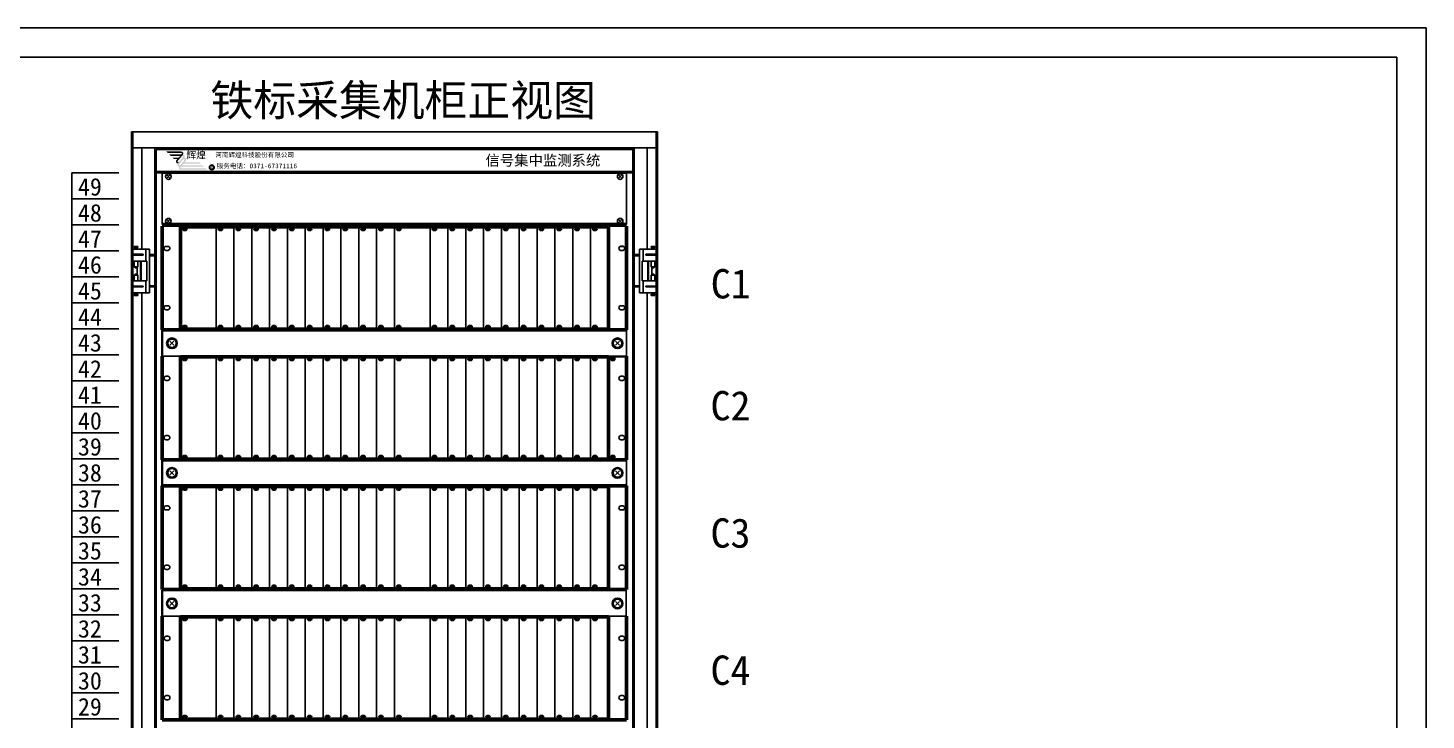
# Model space of a CAD drawing. Extents: x -75138 to 15640, y -12340 to 70479.
# Drawn here: x 4848 to 7240, y -1643 to -460 of the extents above; entities that cross this region are included whole.
import ezdxf
from ezdxf.enums import TextEntityAlignment as Align

# ---------------------------------------------------------------- set-up
doc = ezdxf.new("R2010")
doc.units = 0
doc.linetypes.add('CENTER', pattern=[2, 1.25, -0.25, 0.25, -0.25])
doc.layers.get('0').update_dxf_attribs({"linetype": 'CONTINUOUS'})
doc.layers.get('Defpoints').update_dxf_attribs({"linetype": 'CONTINUOUS'})
for name, color, linetype, lineweight in [('6文字层', 3, 'CONTINUOUS', 35), ('中心线', 1, 'CENTER', 18), ('轮廓', 7, 'CONTINUOUS', 50)]:
    doc.layers.add(name, color=color, linetype=linetype, lineweight=lineweight)
doc.layers.add('参考线层', color=4, linetype='CONTINUOUS', plot=False)
for name, color, linetype in [('图框_外框线', 7, 'CONTINUOUS'), ('尺寸线', 3, 'CONTINUOUS'), ('轮廓线', 7, 'CONTINUOUS')]:
    doc.layers.add(name, color=color, linetype=linetype)
doc.styles.add('Ht', font='SIMHEI.TTF')
doc.styles.get("Standard").update_dxf_attribs({"font": 'SIMFANG.TTF'})
doc.styles.add('仿宋3.5', font='SIMFANG.TTF', dxfattribs={"width": 0.7, "height": 3.5})
doc.styles.add('宋体', font='SimSun.ttf')
doc.styles.add('黑', font='SIMHEI.TTF')
doc.styles.add('黑体', font='SIMHEI.TTF')

# ---------------------------------------------------------------- blocks, each defined once
blk = doc.blocks.new('机架')
at = {"color": 7, "linetype": 'Continuous', "ltscale": 25.4}
for p, q in [((10682.3, 8398.9), (10682.3, 8396.2)), ((10688.5, 8396.2), (10682.3, 8396.2)), ((10688.5, 8396.2), (10688.5, 8398.9))]:
    blk.add_line(p, q, dxfattribs=at)
blk.add_line((11559.5, 7575.7), (11559.5, 8400.7))
at = {"layer": '尺寸线'}
blk.add_line((10720.1, 6428), (10720.1, 6428), dxfattribs=at)
at = {"layer": '轮廓线'}
for p, q in [((10677.6, 8676.2), (10677.6, 6326.2)), ((10677.6, 8676.2), (11577.6, 8676.2)), ((10680.1, 6385.6), (10680.1, 8676.2)), ((11575, 6385.6), (11575, 8676.2)), ((11577.6, 8676.2), (11577.6, 6326.2)), ((10680.1, 8648.7), (11577.6, 8648.7)), ((10695.6, 8475.7), (10695.6, 8648.7)), ((10717.6, 6385.6), (10717.6, 8648.7)), ((10720, 8646.2), (11535.1, 8646.2)), ((10720.1, 6388.1), (10720.1, 8646.2)), ((11535.1, 6385.6), (11535.1, 8648.7)), ((11537.5, 6385.6), (11537.5, 8648.7)), ((11559.5, 8475.7), (11559.5, 8648.7)), ((10680.1, 8475.7), (10685.4, 8475.7)), ((10680.1, 8475.7), (10680.1, 8455.2)), ((10681.4, 8465.4), (10681.4, 8466.8)), ((10685.4, 8466.8), (10681.4, 8466.8)), ((10688.5, 8480.2), (10682.3, 8480.2)), ((10682.3, 8480.2), (10682.3, 8478.4)), ((10688.5, 8478.4), (10682.3, 8478.4)), ((10682.3, 8476.2), (10688.5, 8476.2)), ((10682.3, 8476.2), (10682.3, 8475.7)), ((10683.5, 8478.4), (10683.5, 8476.2)), ((10702, 8475.7), (10685.4, 8475.7)), ((10697.7, 8466.8), (10685.4, 8466.8)), ((10687.4, 8478.4), (10687.4, 8476.2)), ((10687.4, 8476.2), (10687.4, 8478.4)), ((10688.5, 8478.4), (10688.5, 8480.2)), ((10688.5, 8475.7), (10688.5, 8476.2)), ((10697.7, 8465.4), (10697.7, 8466.8)), ((10708.4, 8475.7), (10702, 8475.7)), ((10702, 8475.7), (10702, 8455.2)), ((10708.4, 8475.7), (10708.4, 8466.3)), ((10708.4, 8466.3), (10708.4, 8464.5)), ((10717.6, 8466.3), (10708.4, 8466.3)), ((11537.5, 8466.3), (11546.7, 8466.3)), ((11546.7, 8475.7), (11546.7, 8466.3)), ((11546.7, 8475.7), (11553.1, 8475.7)), ((11546.7, 8466.3), (11546.7, 8464.5)), ((11553.1, 8475.7), (11553.1, 8455.2)), ((11553.1, 8475.7), (11569.7, 8475.7)), ((11557.4, 8466.8), (11569.7, 8466.8)), ((11557.4, 8465.4), (11557.4, 8466.8)), ((11566.6, 8478.4), (11566.6, 8480.2)), ((11566.6, 8480.2), (11572.8, 8480.2)), ((11566.6, 8478.4), (11572.8, 8478.4)), ((11566.6, 8475.7), (11566.6, 8476.2)), ((11572.8, 8476.2), (11566.6, 8476.2)), ((11567.7, 8476.2), (11567.7, 8478.4)), ((11567.7, 8478.4), (11567.7, 8476.2)), ((11575, 8475.7), (11569.7, 8475.7)), ((11569.7, 8466.8), (11573.7, 8466.8)), ((11571.6, 8478.4), (11571.6, 8476.2)), ((11572.8, 8480.2), (11572.8, 8478.4)), ((11572.8, 8476.2), (11572.8, 8475.7)), ((11573.7, 8465.4), (11573.7, 8466.8)), ((11575, 8475.7), (11575, 8455.2)), ((10680.1, 8455.2), (10685.4, 8455.2)), ((10681.4, 8465.4), (10685.4, 8465.4)), ((10682.3, 8455.2), (10682.3, 8445.3)), ((10688.5, 8445.3), (10682.3, 8445.3)), ((10682.3, 8445.3), (10684.1, 8443.6)), ((10684.1, 8443.6), (10686.8, 8443.6)), ((10685.4, 8465.4), (10697.7, 8465.4)), ((10702, 8455.2), (10685.4, 8455.2)), ((10686.8, 8443.6), (10688.5, 8445.3)), ((10687.4, 8444.2), (10687.4, 8432.2)), ((10688.5, 8445.3), (10688.5, 8455.2)), ((10693.2, 8421.2), (10693.2, 8455.2)), ((10694.1, 8443.6), (10694.1, 8455.2)), ((10694.1, 8443.6), (10694.3, 8443.6)), ((10694.3, 8432.8), (10694.3, 8443.6)), ((10704, 8455.2), (10702, 8455.2)), ((10704, 8455.2), (10704, 8421.2)), ((10708.4, 8464.5), (10708.4, 8412.8)), ((10717.6, 8464.5), (10708.4, 8464.5)), ((11537.5, 8464.5), (11546.7, 8464.5)), ((11546.7, 8464.5), (11546.7, 8412.8)), ((11551.1, 8455.2), (11551.1, 8421.2)), ((11551.1, 8455.2), (11553.1, 8455.2)), ((11553.1, 8455.2), (11569.7, 8455.2)), ((11569.7, 8465.4), (11557.4, 8465.4)), ((11561, 8443.6), (11560.8, 8443.6)), ((11560.8, 8432.8), (11560.8, 8443.6)), ((11561, 8443.6), (11561, 8455.2)), ((11561.9, 8421.2), (11561.9, 8455.2)), ((11566.6, 8445.3), (11566.6, 8455.2)), ((11568.4, 8443.6), (11566.6, 8445.3)), ((11566.6, 8445.3), (11572.8, 8445.3)), ((11567.7, 8444.2), (11567.7, 8432.2)), ((11571, 8443.6), (11568.4, 8443.6)), ((11573.7, 8465.4), (11569.7, 8465.4)), ((11575, 8455.2), (11569.7, 8455.2)), ((11572.8, 8445.3), (11571, 8443.6)), ((11572.8, 8455.2), (11572.8, 8445.3)), ((10685.4, 8421.2), (10680.1, 8421.2)), ((10680.1, 8421.2), (10680.1, 8400.7)), ((10684.1, 8432.8), (10682.3, 8431.1)), ((10682.3, 8431.1), (10688.5, 8431.1)), ((10682.3, 8431.1), (10682.3, 8421.2)), ((10686.8, 8432.8), (10684.1, 8432.8)), ((10685.4, 8421.2), (10702, 8421.2)), ((10688.5, 8431.1), (10686.8, 8432.8)), ((10688.5, 8421.2), (10688.5, 8431.1)), ((10694.1, 8421.2), (10694.1, 8432.8)), ((10694.3, 8432.8), (10694.1, 8432.8)), ((10702, 8421.2), (10702, 8400.7)), ((10702, 8421.2), (10704, 8421.2)), ((11553.1, 8421.2), (11551.1, 8421.2)), ((11569.7, 8421.2), (11553.1, 8421.2)), ((11553.1, 8421.2), (11553.1, 8400.7)), ((11560.8, 8432.8), (11561, 8432.8)), ((11561, 8421.2), (11561, 8432.8)), ((11566.6, 8431.1), (11568.4, 8432.8)), ((11566.6, 8421.2), (11566.6, 8431.1)), ((11572.8, 8431.1), (11566.6, 8431.1)), ((11568.4, 8432.8), (11571, 8432.8)), ((11569.7, 8421.2), (11575, 8421.2)), ((11571, 8432.8), (11572.8, 8431.1)), ((11572.8, 8431.1), (11572.8, 8421.2)), ((11575, 8421.2), (11575, 8400.7)), ((10680.1, 8400.7), (10685.4, 8400.7)), ((10681.4, 8411), (10681.4, 8412.3)), ((10685.4, 8412.3), (10681.4, 8412.3)), ((10681.4, 8411), (10685.4, 8411)), ((10682.3, 8398.9), (10688.5, 8398.9)), ((10683.5, 8400.7), (10683.5, 8398.9)), ((10697.7, 8412.3), (10685.4, 8412.3)), ((10685.4, 8411), (10697.7, 8411)), ((10702, 8400.7), (10685.4, 8400.7)), ((10687.4, 8400.7), (10687.4, 8398.9)), ((10687.4, 8398.9), (10687.4, 8400.7)), ((10697.7, 8411), (10697.7, 8412.3)), ((10708.4, 8400.7), (10702, 8400.7)), ((10708.4, 8412.8), (10708.4, 8411)), ((10717.6, 8412.8), (10708.4, 8412.8)), ((10708.4, 8411), (10708.4, 8400.7)), ((10717.6, 8411), (10708.4, 8411)), ((11537.5, 8412.8), (11546.7, 8412.8)), ((11537.5, 8411), (11546.7, 8411)), ((11546.7, 8412.8), (11546.7, 8411)), ((11546.7, 8411), (11546.7, 8400.7)), ((11546.7, 8400.7), (11553.1, 8400.7)), ((11553.1, 8400.7), (11569.7, 8400.7)), ((11557.4, 8412.3), (11569.7, 8412.3)), ((11557.4, 8411), (11557.4, 8412.3)), ((11569.7, 8411), (11557.4, 8411)), ((11566.6, 8396.2), (11566.6, 8398.9)), ((11572.8, 8398.9), (11566.6, 8398.9)), ((11566.6, 8396.2), (11572.8, 8396.2)), ((11567.7, 8398.9), (11567.7, 8400.7)), ((11567.7, 8400.7), (11567.7, 8398.9)), ((11569.7, 8412.3), (11573.7, 8412.3)), ((11573.7, 8411), (11569.7, 8411)), ((11575, 8400.7), (11569.7, 8400.7)), ((11571.6, 8400.7), (11571.6, 8398.9)), ((11572.8, 8398.9), (11572.8, 8396.2)), ((11573.7, 8411), (11573.7, 8412.3)), ((10680.1, 7575.7), (10680.1, 7555.1)), ((10680.1, 7575.7), (10685.4, 7575.7)), ((10685.4, 7566.7), (10681.4, 7566.7)), ((10681.4, 7565.4), (10681.4, 7566.7)), ((10681.4, 7565.4), (10685.4, 7565.4)), ((10682.3, 7580.1), (10682.3, 7578.3)), ((10688.5, 7580.1), (10682.3, 7580.1)), ((10688.5, 7578.3), (10682.3, 7578.3)), ((10682.3, 7576.1), (10682.3, 7575.7)), ((10682.3, 7576.1), (10688.5, 7576.1)), ((10683.5, 7578.3), (10683.5, 7576.1)), ((10702, 7575.7), (10685.4, 7575.7)), ((10697.7, 7566.7), (10685.4, 7566.7)), ((10685.4, 7565.4), (10697.7, 7565.4)), ((10687.4, 7576.1), (10687.4, 7578.3)), ((10687.4, 7578.3), (10687.4, 7576.1)), ((10688.5, 7578.3), (10688.5, 7580.1)), ((10688.5, 7575.7), (10688.5, 7576.1)), ((10697.7, 7565.4), (10697.7, 7566.7)), ((10702, 7575.7), (10702, 7555.1)), ((10708.4, 7575.7), (10702, 7575.7)), ((10708.4, 7575.7), (10708.4, 7566.3)), ((10717.6, 7566.3), (10708.4, 7566.3)), ((10708.4, 7566.3), (10708.4, 7564.5)), ((10717.6, 7564.5), (10708.4, 7564.5)), ((10708.4, 7564.5), (10708.4, 7512.7)), ((11537.5, 7566.3), (11546.7, 7566.3)), ((11537.5, 7564.5), (11546.7, 7564.5)), ((11546.7, 7575.7), (11553.1, 7575.7)), ((11546.7, 7575.7), (11546.7, 7566.3)), ((11546.7, 7566.3), (11546.7, 7564.5)), ((11546.7, 7564.5), (11546.7, 7512.8)), ((11553.1, 7575.7), (11569.7, 7575.7)), ((11553.1, 7575.7), (11553.1, 7555.2)), ((11557.4, 7565.4), (11557.4, 7566.8)), ((11557.4, 7566.8), (11569.7, 7566.8)), ((11569.7, 7565.4), (11557.4, 7565.4)), ((11566.6, 7580.2), (11572.8, 7580.2)), ((11566.6, 7578.4), (11566.6, 7580.2)), ((11566.6, 7578.4), (11572.8, 7578.4)), ((11572.8, 7576.2), (11566.6, 7576.2)), ((11566.6, 7575.7), (11566.6, 7576.2)), ((11567.7, 7578.4), (11567.7, 7576.2)), ((11567.7, 7576.2), (11567.7, 7578.4)), ((11575, 7575.7), (11569.7, 7575.7)), ((11569.7, 7566.8), (11573.7, 7566.8)), ((11573.7, 7565.4), (11569.7, 7565.4)), ((11571.6, 7578.4), (11571.6, 7576.2)), ((11572.8, 7580.2), (11572.8, 7578.4)), ((11572.8, 7576.2), (11572.8, 7575.7)), ((11573.7, 7565.4), (11573.7, 7566.8)), ((11575, 7575.7), (11575, 7555.2)), ((10680.1, 7555.1), (10685.4, 7555.1)), ((10682.3, 7555.1), (10682.3, 7545.3)), ((10682.3, 7545.3), (10684.1, 7543.5)), ((10688.5, 7545.3), (10682.3, 7545.3)), ((10684.1, 7543.5), (10686.8, 7543.5)), ((10702, 7555.1), (10685.4, 7555.1)), ((10686.8, 7543.5), (10688.5, 7545.3)), ((10687.4, 7544.2), (10687.4, 7532.1)), ((10688.5, 7545.3), (10688.5, 7555.1)), ((10693.2, 7521.2), (10693.2, 7555.1)), ((10694.1, 7543.5), (10694.1, 7555.1)), ((10694.1, 7543.5), (10694.3, 7543.5)), ((10694.3, 7532.8), (10694.3, 7543.5)), ((10704, 7555.1), (10702, 7555.1)), ((10704, 7555.1), (10704, 7521.2)), ((11551.1, 7555.2), (11553.1, 7555.2)), ((11551.1, 7555.2), (11551.1, 7521.2)), ((11553.1, 7555.2), (11569.7, 7555.2)), ((11560.8, 7532.8), (11560.8, 7543.6)), ((11561, 7543.6), (11560.8, 7543.6)), ((11561, 7543.6), (11561, 7555.2)), ((11561.9, 7521.2), (11561.9, 7555.2)), ((11566.6, 7545.3), (11566.6, 7555.2)), ((11566.6, 7545.3), (11572.8, 7545.3)), ((11568.4, 7543.6), (11566.6, 7545.3)), ((11567.7, 7544.2), (11567.7, 7532.2)), ((11571, 7543.6), (11568.4, 7543.6)), ((11575, 7555.2), (11569.7, 7555.2)), ((11572.8, 7545.3), (11571, 7543.6)), ((11572.8, 7555.2), (11572.8, 7545.3)), ((10680.1, 7521.2), (10680.1, 7500.7)), ((10685.4, 7521.2), (10680.1, 7521.2)), ((10685.4, 7512.3), (10681.4, 7512.3)), ((10681.4, 7510.9), (10681.4, 7512.3)), ((10681.4, 7510.9), (10685.4, 7510.9)), ((10684.1, 7532.8), (10682.3, 7531)), ((10682.3, 7531), (10682.3, 7521.2)), ((10682.3, 7531), (10688.5, 7531)), ((10686.8, 7532.8), (10684.1, 7532.8)), ((10685.4, 7521.2), (10702, 7521.2)), ((10697.7, 7512.3), (10685.4, 7512.3)), ((10685.4, 7510.9), (10697.7, 7510.9)), ((10688.5, 7531), (10686.8, 7532.8)), ((10688.5, 7521.2), (10688.5, 7531)), ((10694.3, 7532.8), (10694.1, 7532.8)), ((10694.1, 7521.2), (10694.1, 7532.8)), ((10697.7, 7510.9), (10697.7, 7512.3)), ((10702, 7521.2), (10704, 7521.2)), ((10702, 7521.2), (10702, 7500.7)), ((10717.6, 7512.7), (10708.4, 7512.7)), ((10708.4, 7512.7), (10708.4, 7510.9)), ((10717.6, 7510.9), (10708.4, 7510.9)), ((10708.4, 7510.9), (10708.4, 7500.7)), ((11537.5, 7512.8), (11546.7, 7512.8)), ((11537.5, 7511), (11546.7, 7511)), ((11546.7, 7512.8), (11546.7, 7511)), ((11546.7, 7511), (11546.7, 7500.7)), ((11553.1, 7521.2), (11551.1, 7521.2)), ((11553.1, 7521.2), (11553.1, 7500.7)), ((11569.7, 7521.2), (11553.1, 7521.2)), ((11557.4, 7511), (11557.4, 7512.3)), ((11557.4, 7512.3), (11569.7, 7512.3)), ((11569.7, 7511), (11557.4, 7511)), ((11560.8, 7532.8), (11561, 7532.8)), ((11561, 7521.2), (11561, 7532.8)), ((11566.6, 7531.1), (11568.4, 7532.8)), ((11572.8, 7531.1), (11566.6, 7531.1)), ((11566.6, 7521.2), (11566.6, 7531.1)), ((11568.4, 7532.8), (11571, 7532.8)), ((11569.7, 7521.2), (11575, 7521.2)), ((11569.7, 7512.3), (11573.7, 7512.3)), ((11573.7, 7511), (11569.7, 7511)), ((11571, 7532.8), (11572.8, 7531.1)), ((11572.8, 7531.1), (11572.8, 7521.2)), ((11573.7, 7511), (11573.7, 7512.3)), ((11575, 7521.2), (11575, 7500.7)), ((10680.1, 7500.7), (10685.4, 7500.7)), ((10682.3, 7498.9), (10682.3, 7496.2)), ((10682.3, 7498.9), (10688.5, 7498.9)), ((10688.5, 7496.2), (10682.3, 7496.2)), ((10683.5, 7500.7), (10683.5, 7498.9)), ((10702, 7500.7), (10685.4, 7500.7)), ((10687.4, 7498.9), (10687.4, 7500.7)), ((10687.4, 7500.7), (10687.4, 7498.9)), ((10688.5, 7496.2), (10688.5, 7498.9)), ((10708.4, 7500.7), (10702, 7500.7)), ((11546.7, 7500.7), (11553.1, 7500.7)), ((11553.1, 7500.7), (11569.7, 7500.7)), ((11559.5, 6750.7), (11559.5, 7500.7)), ((11572.8, 7498.9), (11566.6, 7498.9)), ((11566.6, 7496.2), (11566.6, 7498.9)), ((11566.6, 7496.2), (11572.8, 7496.2)), ((11567.7, 7500.7), (11567.7, 7498.9)), ((11567.7, 7498.9), (11567.7, 7500.7)), ((11575, 7500.7), (11569.7, 7500.7)), ((11571.6, 7500.7), (11571.6, 7498.9)), ((11572.8, 7498.9), (11572.8, 7496.2)), ((10680.1, 6750.7), (10685.4, 6750.7)), ((10680.1, 6750.7), (10680.1, 6730.2)), ((10688.5, 6755.2), (10682.3, 6755.2)), ((10682.3, 6755.2), (10682.3, 6753.4)), ((10688.5, 6753.4), (10682.3, 6753.4)), ((10682.3, 6751.2), (10688.5, 6751.2)), ((10682.3, 6751.2), (10682.3, 6750.7)), ((10683.5, 6753.4), (10683.5, 6751.2)), ((10702, 6750.7), (10685.4, 6750.7)), ((10687.4, 6753.4), (10687.4, 6751.2)), ((10687.4, 6751.2), (10687.4, 6753.4)), ((10688.5, 6753.4), (10688.5, 6755.2)), ((10688.5, 6750.7), (10688.5, 6751.2)), ((10708.4, 6750.7), (10702, 6750.7)), ((10702, 6750.7), (10702, 6730.2)), ((10708.4, 6750.7), (10708.4, 6741.3)), ((11546.7, 6750.7), (11546.7, 6741.3)), ((11546.7, 6750.7), (11553.1, 6750.7)), ((11553.1, 6750.7), (11553.1, 6730.2)), ((11553.1, 6750.7), (11569.7, 6750.7)), ((11566.6, 6753.4), (11566.6, 6755.2)), ((11566.6, 6755.2), (11572.8, 6755.2)), ((11566.6, 6753.4), (11572.8, 6753.4)), ((11566.6, 6750.7), (11566.6, 6751.2)), ((11572.8, 6751.2), (11566.6, 6751.2)), ((11567.7, 6751.2), (11567.7, 6753.4)), ((11567.7, 6753.4), (11567.7, 6751.2)), ((11575, 6750.7), (11569.7, 6750.7)), ((11571.6, 6753.4), (11571.6, 6751.2)), ((11572.8, 6755.2), (11572.8, 6753.4)), ((11572.8, 6751.2), (11572.8, 6750.7)), ((11575, 6750.7), (11575, 6730.2)), ((10680.1, 6730.2), (10685.4, 6730.2)), ((10681.4, 6740.4), (10681.4, 6741.8)), ((10685.4, 6741.8), (10681.4, 6741.8)), ((10681.4, 6740.4), (10685.4, 6740.4)), ((10682.3, 6730.2), (10682.3, 6720.3)), ((10688.5, 6720.3), (10682.3, 6720.3)), ((10682.3, 6720.3), (10684.1, 6718.6)), ((10697.7, 6741.8), (10685.4, 6741.8)), ((10685.4, 6740.4), (10697.7, 6740.4)), ((10702, 6730.2), (10685.4, 6730.2)), ((10686.8, 6718.6), (10688.5, 6720.3)), ((10688.5, 6720.3), (10688.5, 6730.2)), ((10693.2, 6696.2), (10693.2, 6730.2)), ((10694.1, 6718.6), (10694.1, 6730.2)), ((10697.7, 6740.4), (10697.7, 6741.8)), ((10704, 6730.2), (10702, 6730.2)), ((10704, 6730.2), (10704, 6696.2)), ((10708.4, 6741.3), (10708.4, 6739.5)), ((10717.6, 6741.3), (10708.4, 6741.3)), ((10708.4, 6739.5), (10708.4, 6687.8)), ((10717.6, 6739.5), (10708.4, 6739.5)), ((11537.5, 6741.3), (11546.7, 6741.3)), ((11537.5, 6739.5), (11546.7, 6739.5)), ((11546.7, 6741.3), (11546.7, 6739.5)), ((11546.7, 6739.5), (11546.7, 6687.8)), ((11551.1, 6730.2), (11551.1, 6696.2)), ((11551.1, 6730.2), (11553.1, 6730.2)), ((11553.1, 6730.2), (11569.7, 6730.2)), ((11557.4, 6741.8), (11569.7, 6741.8)), ((11557.4, 6740.4), (11557.4, 6741.8)), ((11569.7, 6740.4), (11557.4, 6740.4)), ((11561, 6718.6), (11561, 6730.2)), ((11561.9, 6696.2), (11561.9, 6730.2)), ((11566.6, 6720.3), (11566.6, 6730.2)), ((11568.4, 6718.6), (11566.6, 6720.3)), ((11566.6, 6720.3), (11572.8, 6720.3)), ((11569.7, 6741.8), (11573.7, 6741.8)), ((11573.7, 6740.4), (11569.7, 6740.4)), ((11575, 6730.2), (11569.7, 6730.2)), ((11572.8, 6720.3), (11571, 6718.6)), ((11572.8, 6730.2), (11572.8, 6720.3)), ((11573.7, 6740.4), (11573.7, 6741.8)), ((10685.4, 6696.2), (10680.1, 6696.2)), ((10680.1, 6696.2), (10680.1, 6675.7)), ((10684.1, 6707.8), (10682.3, 6706.1)), ((10682.3, 6706.1), (10688.5, 6706.1)), ((10682.3, 6706.1), (10682.3, 6696.2)), ((10684.1, 6718.6), (10686.8, 6718.6)), ((10686.8, 6707.8), (10684.1, 6707.8)), ((10685.4, 6696.2), (10702, 6696.2)), ((10688.5, 6706.1), (10686.8, 6707.8)), ((10687.4, 6719.2), (10687.4, 6707.2)), ((10688.5, 6696.2), (10688.5, 6706.1)), ((10694.1, 6718.6), (10694.3, 6718.6)), ((10694.1, 6696.2), (10694.1, 6707.8)), ((10694.3, 6707.8), (10694.1, 6707.8)), ((10694.3, 6707.8), (10694.3, 6718.6)), ((10702, 6696.2), (10702, 6675.7)), ((10702, 6696.2), (10704, 6696.2)), ((11553.1, 6696.2), (11551.1, 6696.2)), ((11569.7, 6696.2), (11553.1, 6696.2)), ((11553.1, 6696.2), (11553.1, 6675.7)), ((11561, 6718.6), (11560.8, 6718.6)), ((11560.8, 6707.8), (11560.8, 6718.6)), ((11560.8, 6707.8), (11561, 6707.8)), ((11561, 6696.2), (11561, 6707.8)), ((11566.6, 6706.1), (11568.4, 6707.8)), ((11566.6, 6696.2), (11566.6, 6706.1)), ((11572.8, 6706.1), (11566.6, 6706.1)), ((11567.7, 6719.2), (11567.7, 6707.2)), ((11571, 6718.6), (11568.4, 6718.6)), ((11568.4, 6707.8), (11571, 6707.8)), ((11569.7, 6696.2), (11575, 6696.2)), ((11571, 6707.8), (11572.8, 6706.1)), ((11572.8, 6706.1), (11572.8, 6696.2)), ((11575, 6696.2), (11575, 6675.7)), ((10680.1, 6675.7), (10685.4, 6675.7)), ((10681.4, 6686), (10681.4, 6687.3)), ((10685.4, 6687.3), (10681.4, 6687.3)), ((10681.4, 6686), (10685.4, 6686)), ((10682.3, 6673.9), (10688.5, 6673.9)), ((10682.3, 6673.9), (10682.3, 6671.2)), ((10683.5, 6675.7), (10683.5, 6673.9)), ((10697.7, 6687.3), (10685.4, 6687.3)), ((10685.4, 6686), (10697.7, 6686)), ((10702, 6675.7), (10685.4, 6675.7)), ((10687.4, 6675.7), (10687.4, 6673.9)), ((10687.4, 6673.9), (10687.4, 6675.7)), ((10688.5, 6671.2), (10688.5, 6673.9)), ((10695.6, 6385.6), (10695.6, 6675.7)), ((10697.7, 6686), (10697.7, 6687.3)), ((10708.4, 6675.7), (10702, 6675.7)), ((10708.4, 6687.8), (10708.4, 6686)), ((10717.6, 6687.8), (10708.4, 6687.8)), ((10708.4, 6686), (10708.4, 6675.7)), ((10717.6, 6686), (10708.4, 6686)), ((11537.5, 6687.8), (11546.7, 6687.8)), ((11537.5, 6686), (11546.7, 6686)), ((11546.7, 6687.8), (11546.7, 6686)), ((11546.7, 6686), (11546.7, 6675.7)), ((11546.7, 6675.7), (11553.1, 6675.7)), ((11553.1, 6675.7), (11569.7, 6675.7)), ((11557.4, 6687.3), (11569.7, 6687.3)), ((11557.4, 6686), (11557.4, 6687.3)), ((11569.7, 6686), (11557.4, 6686)), ((11566.6, 6671.2), (11566.6, 6673.9)), ((11572.8, 6673.9), (11566.6, 6673.9)), ((11567.7, 6673.9), (11567.7, 6675.7)), ((11567.7, 6675.7), (11567.7, 6673.9)), ((11569.7, 6687.3), (11573.7, 6687.3)), ((11573.7, 6686), (11569.7, 6686)), ((11575, 6675.7), (11569.7, 6675.7)), ((11571.6, 6675.7), (11571.6, 6673.9)), ((11572.8, 6673.9), (11572.8, 6671.2)), ((11573.7, 6686), (11573.7, 6687.3)), ((10688.5, 6671.2), (10682.3, 6671.2)), ((11566.6, 6671.2), (11572.8, 6671.2)), ((11535.1, 6428.1), (10720.1, 6428.1)), ((10720.1, 6425.6), (11575, 6425.5)), ((10677.6, 6385.6), (11577.6, 6385.6)), ((10720.1, 6403.6), (11535.1, 6403.6)), ((10720.1, 6388.1), (11535.1, 6388.1)), ((10892.7, 6341.2), (10877.7, 6326.2)), ((10892.7, 6341.2), (11362.7, 6341.2)), ((11362.7, 6341.2), (11377.7, 6326.2)), ((10677.6, 6326.2), (10877.7, 6326.2)), ((11377.7, 6326.2), (11577.6, 6326.2))]:
    blk.add_line(p, q, dxfattribs=at)
blk = doc.blocks.new('铁标1U盲板')
at = {"layer": '6文字层', "color": 7}
blk.add_line((11498.1, 8710.8), (11498.1, 8755.2), dxfattribs=at)
at = {"layer": '尺寸线', "color": 0, "lineweight": 25}
blk.add_line((12292.1, 8755.2), (12292.1, 8710.8), dxfattribs=at)
at = {"layer": '轮廓线'}
for p, q in [((11498.1, 8755.2), (12292.1, 8755.2)), ((11498.1, 8755.2), (11498.1, 8710.8)), ((12292.1, 8755.2), (12292.1, 8710.8)), ((11518.3, 8729.3), (11511.4, 8736.2)), ((11511.4, 8729.3), (11518.3, 8736.2)), ((12280.5, 8729.3), (12273.6, 8736.2)), ((12273.6, 8729.3), (12280.5, 8736.2)), ((11498.1, 8710.8), (12292.1, 8710.8))]:
    blk.add_line(p, q, dxfattribs=at)
for centre, radius in [((11514.9, 8732.7), 9.14), ((11514.9, 8732.7), 7.31), ((12277, 8732.7), 9.14), ((12277, 8732.7), 7.31)]:
    blk.add_circle(centre, radius, dxfattribs=at)
blk = doc.blocks.new('06型铁标采集机箱')
for p, q in [((7.5, -34.25), (10.5, -34.25)), ((7.5, -41.25), (10.5, -41.25)), ((788.5, -34.25), (785.5, -34.25)), ((788.5, -41.25), (785.5, -41.25)), ((7.5, -135.75), (10.5, -135.75)), ((7.5, -142.75), (10.5, -142.75)), ((788.5, -135.75), (785.5, -135.75)), ((788.5, -142.75), (785.5, -142.75))]:
    blk.add_line(p, q)
for centre, start, end in [((7.5, -37.75), 90, 270), ((10.5, -37.75), 270, 90), ((785.5, -37.75), 90, 270), ((788.5, -37.75), 270, 90), ((7.5, -139.25), 90, 270), ((10.5, -139.25), 270, 90), ((785.5, -139.25), 90, 270), ((788.5, -139.25), 270, 90)]:
    blk.add_arc(centre, 3.5, start, end)
at = {"layer": 'Defpoints'}
blk.add_line((0.84, 0), (794.84, 0), dxfattribs=at)
at = {"layer": '参考线层'}
for p, q in [((93, -1.075), (93, -175.925)), ((123.5, -1.075), (123.5, -175.925)), ((154, -1.075), (154, -175.925)), ((184.5, -1.075), (184.5, -175.925)), ((215, -1.075), (215, -175.925)), ((245.5, -1.075), (245.5, -175.925)), ((276, -1.075), (276, -175.925)), ((306.5, -1.075), (306.5, -175.925)), ((337, -1.075), (337, -177)), ((367.5, -1.075), (367.5, -175.925)), ((398, -1.075), (398, -175.925)), ((459, -1.075), (459, -175.925)), ((489.5, -1.075), (489.5, -175.925)), ((520, -1.075), (520, -175.925)), ((550.5, -1.075), (550.5, -175.925)), ((581, -1.075), (581, -175.925)), ((611.5, -1.075), (611.5, -175.925)), ((642, -1.075), (642, -175.925)), ((672.5, -1.075), (672.5, -175.925)), ((703, -1.075), (703, -175.925)), ((733.5, -1.075), (733.5, -175.925))]:
    blk.add_line(p, q, dxfattribs=at)
at = {"layer": '轮廓'}
for p, q in [((0.84, 0), (0.84, -177)), ((32, 0), (32, -177)), ((764, -1.075), (32, -1.075)), ((764, 0), (764, -177)), ((794.84, 0), (794.84, -177)), ((0.84, -177), (794.84, -177)), ((764, -175.925), (32, -175.925))]:
    blk.add_line(p, q, dxfattribs=at)
blk = doc.blocks.new('补空板')
at = {"linetype": 'ByBlock'}
for p, q in [((30.5, 0), (0, 0)), ((0, 0), (0, -174.8)), ((5.4, 0), (9.6, 0)), ((30.5, -174.8), (30.5, 0)), ((9.6, -6.2), (5.4, -6.2)), ((30.5, -174.8), (0, -174.8)), ((9.6, -168.6), (5.4, -168.6)), ((5.4, -174.8), (9.6, -174.8))]:
    blk.add_line(p, q, dxfattribs=at)
for p, q in [((8.6, -5.2), (5.7, -1.5)), ((9.3, -4.7), (6.4, -1)), ((8.6, -169.7), (5.7, -173.3)), ((9.3, -170.2), (6.4, -173.8))]:
    blk.add_line(p, q)
for centre, radius in [((7.5, -3.1), 2.5), ((7.5, -3.1), 2.35), ((7.5, -171.7), 2.5), ((7.5, -171.7), 2.35)]:
    blk.add_circle(centre, radius)
for centre, start, end in [((7.5, -3.1), 124.2422, 235.7578), ((7.5, -3.1), 304.2422, 55.7578), ((7.5, -171.7), 124.2422, 235.7578), ((7.5, -171.7), 304.2422, 55.7578)]:
    blk.add_arc(centre, 3.75, start, end, dxfattribs=at)
blk = doc.blocks.new('图框')
for p, q in [((3441.05, 1456.74), (3861.05, 1456.74)), ((3861.05, 1456.74), (3861.05, 1159.74))]:
    blk.add_line(p, q)
at = {"color": 1, "lineweight": -3}
for p, q in [((3466.05, 1451.74), (3856.05, 1451.74)), ((3856.05, 1451.74), (3856.05, 1164.74))]:
    blk.add_line(p, q, dxfattribs=at)
at = {"style": '仿宋3.5', "width": 0.8}
for tag, p in [('车站站名', (3771.33, 1184.32)), ('图纸名称', (3771.41, 1173.86))]:
    blk.add_attdef(tag, text='', height=4, dxfattribs=at).set_placement(p, align=Align.MIDDLE)

msp = doc.modelspace()

# ---------------------------------------------------------------- hatches: boundary and pattern name
h = msp.add_hatch(color=1)
h.paths.add_polyline_path([(5158.7, -698.2, 1), (5167, -698.2, 1)])
h.paths.add_polyline_path([(5166.4, -698.2, -1), (5159.3, -698.2, -1)], flags=16)
at = {"layer": '中心线'}
msp.add_hatch(color=1, dxfattribs=at).paths.add_polyline_path([(5110.7, -673.4, -0.63707), (5111.5, -675.1), (5102.4, -685.9, 0.572844), (5104.5, -691.6, -0.047054), (5104.9, -691.1), (5106.5, -689.2), (5105.2, -689.2, -0.63707), (5104.4, -687.5), (5113.4, -676.7, 0.63707), (5110.7, -670.9), (5085, -670.9), (5087.5, -673.4)])
h = msp.add_hatch(color=1, dxfattribs=at)
h.paths.add_polyline_path([(5108.6, -678.6), (5110.7, -676.1), (5090.2, -676.1), (5092.7, -678.6)])
h.paths.add_polyline_path([(5095.4, -681.3), (5097.9, -683.8), (5104.2, -683.8), (5106.3, -681.3)])
h = msp.add_hatch(color=1, dxfattribs=at)
h.paths.add_polyline_path([(5104.9, -691.2, 0.572844), (5106.9, -697, -0.047054), (5107.3, -696.4), (5108.9, -694.5), (5107.6, -694.5, -0.63707), (5106.8, -692.8), (5115.8, -682, 0.572844), (5113.8, -676.3, -0.047054), (5113.4, -676.8), (5111.8, -678.7), (5113.1, -678.7, -0.63707), (5113.9, -680.4)])
h.paths.add_polyline_path([(5107.3, -696.4, 0.63707), (5110, -702.2), (5154.4, -702.2), (5151.9, -699.7), (5110, -699.7, -0.63707), (5109.2, -698), (5118.3, -687.2, 0.572844), (5116.2, -681.5, -0.047054), (5115.8, -682), (5114.2, -683.9), (5115.5, -683.9, -0.63707), (5116.3, -685.6)])
h.paths.add_polyline_path([(5114.4, -691.8), (5144, -691.8), (5141.5, -689.3), (5116.5, -689.3)], flags=16)
h.paths.add_polyline_path([(5112.1, -694.5), (5110, -697), (5149.2, -697), (5146.7, -694.5)], flags=16)
h = msp.add_hatch(color=1, dxfattribs=at)
h.paths.add_polyline_path([(5104.9, -691.2, 0.572844), (5106.9, -697, -0.047054), (5107.3, -696.4), (5108.9, -694.5), (5107.6, -694.5, -0.63707), (5106.8, -692.8), (5115.8, -682, 0.572844), (5113.8, -676.3, -0.047054), (5113.4, -676.8), (5111.8, -678.7), (5113.1, -678.7, -0.63707), (5113.9, -680.4)])
h.paths.add_polyline_path([(5107.3, -696.4, 0.63707), (5110, -702.2), (5154.4, -702.2), (5151.9, -699.7), (5110, -699.7, -0.63707), (5109.2, -698), (5118.3, -687.2, 0.572844), (5116.2, -681.5, -0.047054), (5115.8, -682), (5114.2, -683.9), (5115.5, -683.9, -0.63707), (5116.3, -685.6)])
h.paths.add_polyline_path([(5114.4, -691.8), (5144, -691.8), (5141.5, -689.3), (5116.5, -689.3)], flags=16)
h.paths.add_polyline_path([(5112.1, -694.5), (5110, -697), (5149.2, -697), (5146.7, -694.5)], flags=16)

# ---------------------------------------------------------------- linework, layer by layer
for p, q in [((5068, -705), (5883, -705)), ((5068, -707.5), (5883, -707.5)), ((5117.8, -805.1), (5114.9, -801.5)), ((5118.4, -804.6), (5115.5, -801)), ((5322.7, -799.9), (5322.7, -974.8)), ((5353.2, -799.9), (5353.2, -974.8)), ((5383.7, -799.9), (5383.7, -974.8)), ((5483.8, -805.1), (5480.9, -801.5)), ((5484.4, -804.6), (5481.5, -801)), ((5865.7, -833.1), (5862.7, -833.1)), ((5865.7, -840.1), (5862.7, -840.1)), ((5865.7, -934.6), (5862.7, -934.6)), ((5865.7, -941.6), (5862.7, -941.6)), ((5117.8, -969.6), (5114.9, -973.2)), ((5118.4, -970.1), (5115.5, -973.7)), ((5483.8, -969.6), (5480.9, -973.2)), ((5484.4, -970.1), (5481.5, -973.7)), ((5117.8, -1027.3), (5114.9, -1023.7)), ((5118.4, -1026.8), (5115.5, -1023.2)), ((5483.8, -1027.3), (5480.9, -1023.7)), ((5484.4, -1026.8), (5481.5, -1023.2)), ((5117.8, -1191.9), (5114.9, -1195.5)), ((5118.4, -1192.4), (5115.5, -1196)), ((5483.8, -1191.9), (5480.9, -1195.5)), ((5484.4, -1192.4), (5481.5, -1196)), ((5117.8, -1248.9), (5114.9, -1245.3)), ((5118.4, -1248.4), (5115.5, -1244.8)), ((5483.8, -1248.9), (5480.9, -1245.3)), ((5484.4, -1248.4), (5481.5, -1244.8)), ((5117.8, -1413.4), (5114.9, -1417)), ((5118.4, -1413.9), (5115.5, -1417.5)), ((5483.8, -1413.4), (5480.9, -1417)), ((5484.4, -1413.9), (5481.5, -1417.5)), ((5117.9, -1471.9), (5115, -1468.2)), ((5118.6, -1471.4), (5115.7, -1467.7)), ((5483.9, -1471.9), (5481, -1468.2)), ((5484.6, -1471.4), (5481.7, -1467.7)), ((5117.9, -1636.4), (5115, -1640)), ((5118.6, -1636.9), (5115.7, -1640.5)), ((5483.9, -1636.4), (5481, -1640)), ((5484.6, -1636.9), (5481.7, -1640.5))]:
    msp.add_line(p, q)
at = {"lineweight": 25}
for p, q in [((5085.8, -716.7), (5091.4, -711.1)), ((5085.8, -711.1), (5091.4, -716.7)), ((5858.6, -711.1), (5864.2, -716.7)), ((5858.6, -716.7), (5864.2, -711.1)), ((5085.8, -792.9), (5091.4, -787.3)), ((5085.8, -787.3), (5091.4, -792.9)), ((5858.6, -787.3), (5864.2, -792.9)), ((5858.6, -792.9), (5864.2, -787.3))]:
    msp.add_line(p, q, dxfattribs=at)
at = {"linetype": 'ByBlock'}
for p, q in [((5139.7, -799.9), (5109.2, -799.9)), ((5109.2, -799.9), (5109.2, -974.8)), ((5114.6, -799.9), (5118.8, -799.9)), ((5118.8, -806.1), (5114.6, -806.1)), ((5170.2, -974.8), (5170.2, -799.9)), ((5322.7, -799.9), (5292.2, -799.9)), ((5353.2, -799.9), (5322.7, -799.9)), ((5322.7, -799.9), (5322.7, -974.8)), ((5383.7, -799.9), (5353.2, -799.9)), ((5475.2, -799.9), (5475.2, -974.8)), ((5480.6, -799.9), (5484.8, -799.9)), ((5484.8, -806.1), (5480.6, -806.1)), ((5566.7, -799.9), (5536.2, -799.9)), ((5139.7, -974.8), (5109.2, -974.8)), ((5118.8, -968.6), (5114.6, -968.6)), ((5114.6, -974.8), (5118.8, -974.8)), ((5484.8, -968.6), (5480.6, -968.6)), ((5480.6, -974.8), (5484.8, -974.8)), ((5566.7, -974.8), (5536.2, -974.8)), ((5109.2, -1022.2), (5109.2, -1197)), ((5114.6, -1022.2), (5118.8, -1022.2)), ((5475.2, -1022.2), (5475.2, -1197)), ((5480.6, -1022.2), (5484.8, -1022.2)), ((5118.8, -1028.4), (5114.6, -1028.4)), ((5484.8, -1028.4), (5480.6, -1028.4)), ((5118.8, -1190.8), (5114.6, -1190.8)), ((5484.8, -1190.8), (5480.6, -1190.8)), ((5114.6, -1197), (5118.8, -1197)), ((5480.6, -1197), (5484.8, -1197)), ((5109.2, -1243.7), (5109.2, -1418.6)), ((5114.6, -1243.7), (5118.8, -1243.7)), ((5118.8, -1249.9), (5114.6, -1249.9)), ((5475.2, -1243.7), (5475.2, -1418.6)), ((5480.6, -1243.7), (5484.8, -1243.7)), ((5484.8, -1249.9), (5480.6, -1249.9)), ((5118.8, -1412.4), (5114.6, -1412.4)), ((5114.6, -1418.6), (5118.8, -1418.6)), ((5484.8, -1412.4), (5480.6, -1412.4)), ((5480.6, -1418.6), (5484.8, -1418.6)), ((5109.3, -1466.7), (5109.3, -1641.5)), ((5114.7, -1466.7), (5118.9, -1466.7)), ((5118.9, -1472.9), (5114.7, -1472.9)), ((5475.3, -1466.7), (5475.3, -1641.5)), ((5480.7, -1466.7), (5484.9, -1466.7)), ((5484.9, -1472.9), (5480.7, -1472.9)), ((5118.9, -1635.3), (5114.7, -1635.3)), ((5114.7, -1641.5), (5118.9, -1641.5)), ((5484.9, -1635.3), (5480.7, -1635.3)), ((5480.7, -1641.5), (5484.9, -1641.5))]:
    msp.add_line(p, q, dxfattribs=at)
at = {"lineweight": 25}
for centre in [(5088.6, -713.9), (5861.4, -713.9), (5088.6, -790.1), (5861.4, -790.1)]:
    msp.add_circle(centre, 4.8, dxfattribs=at)
at = {"color": 1}
for radius in [4.14, 3.55]:
    msp.add_circle((5162.9, -698.2), radius, dxfattribs=at)
for centre, radius in [((5116.7, -803), 2.5), ((5116.7, -803), 2.35), ((5482.7, -803), 2.5), ((5482.7, -803), 2.35), ((5116.7, -971.7), 2.5), ((5116.7, -971.7), 2.35), ((5482.7, -971.7), 2.5), ((5482.7, -971.7), 2.35), ((5116.7, -1025.3), 2.5), ((5116.7, -1025.3), 2.35), ((5482.7, -1025.3), 2.5), ((5482.7, -1025.3), 2.35), ((5116.7, -1193.9), 2.5), ((5116.7, -1193.9), 2.35), ((5482.7, -1193.9), 2.5), ((5482.7, -1193.9), 2.35), ((5116.7, -1246.8), 2.5), ((5116.7, -1246.8), 2.35), ((5482.7, -1246.8), 2.5), ((5482.7, -1246.8), 2.35), ((5116.7, -1415.5), 2.5), ((5116.7, -1415.5), 2.35), ((5482.7, -1415.5), 2.5), ((5482.7, -1415.5), 2.35), ((5116.8, -1469.8), 2.5), ((5116.8, -1469.8), 2.35), ((5482.8, -1469.8), 2.5), ((5482.8, -1469.8), 2.35), ((5116.8, -1638.4), 2.5), ((5116.8, -1638.4), 2.35), ((5482.8, -1638.4), 2.5), ((5482.8, -1638.4), 2.35)]:
    msp.add_circle(centre, radius)
at = {"linetype": 'ByBlock'}
for centre, start, end in [((5116.7, -803), 124.2422, 235.7578), ((5116.7, -803), 304.2422, 55.7578), ((5482.7, -803), 124.2422, 235.7578), ((5482.7, -803), 304.2422, 55.7578), ((5116.7, -971.7), 124.2422, 235.7578), ((5116.7, -971.7), 304.2422, 55.7578), ((5482.7, -971.7), 124.2422, 235.7578), ((5482.7, -971.7), 304.2422, 55.7578), ((5116.7, -1025.3), 124.2422, 235.7578), ((5116.7, -1025.3), 304.2422, 55.7578), ((5482.7, -1025.3), 124.2422, 235.7578), ((5482.7, -1025.3), 304.2422, 55.7578), ((5116.7, -1193.9), 124.2422, 235.7578), ((5116.7, -1193.9), 304.2422, 55.7578), ((5482.7, -1193.9), 124.2422, 235.7578), ((5482.7, -1193.9), 304.2422, 55.7578), ((5116.7, -1246.8), 124.2422, 235.7578), ((5116.7, -1246.8), 304.2422, 55.7578), ((5482.7, -1246.8), 124.2422, 235.7578), ((5482.7, -1246.8), 304.2422, 55.7578), ((5116.7, -1415.5), 124.2422, 235.7578), ((5116.7, -1415.5), 304.2422, 55.7578), ((5482.7, -1415.5), 124.2422, 235.7578), ((5482.7, -1415.5), 304.2422, 55.7578), ((5116.8, -1469.8), 124.2422, 235.7578), ((5116.8, -1469.8), 304.2422, 55.7578), ((5482.8, -1469.8), 124.2422, 235.7578), ((5482.8, -1469.8), 304.2422, 55.7578), ((5116.8, -1638.4), 124.2422, 235.7578), ((5116.8, -1638.4), 304.2422, 55.7578), ((5482.8, -1638.4), 124.2422, 235.7578), ((5482.8, -1638.4), 304.2422, 55.7578)]:
    msp.add_arc(centre, 3.75, start, end, dxfattribs=at)
for centre, start, end in [((5862.7, -836.6), 90, 270), ((5865.7, -836.6), 270, 90), ((5862.7, -938.1), 90, 270), ((5865.7, -938.1), 270, 90)]:
    msp.add_arc(centre, 3.5, start, end)
at = {"layer": 'Defpoints'}
for p, q in [((5078, -707.9), (5872, -707.9)), ((5078, -798.9), (5872, -798.9)), ((5078, -1021.1), (5872, -1021.1)), ((5078, -1198.1), (5872, -1198.1)), ((5078, -1242.7), (5872, -1242.7))]:
    msp.add_line(p, q, dxfattribs=at)
at = {"layer": '尺寸线'}
for p, q in [((5003.7, -707.5), (4923.7, -707.5)), ((4923.7, -2885.5), (4923.7, -707.5)), ((5003.7, -751.9), (4923.7, -751.9)), ((5003.7, -796.4), (4923.7, -796.4)), ((5003.7, -840.8), (4923.7, -840.8)), ((5003.7, -885.3), (4923.7, -885.3)), ((5003.7, -929.7), (4923.7, -929.7)), ((5003.7, -974.2), (4923.7, -974.2)), ((5003.7, -1018.6), (4923.7, -1018.6)), ((5003.7, -1063.1), (4923.7, -1063.1)), ((5003.7, -1107.5), (4923.7, -1107.5)), ((5003.7, -1152), (4923.7, -1152)), ((5003.7, -1196.4), (4923.7, -1196.4)), ((5003.7, -1240.9), (4923.7, -1240.9)), ((5003.7, -1285.3), (4923.7, -1285.3)), ((5003.7, -1329.8), (4923.7, -1329.8)), ((5003.7, -1374.2), (4923.7, -1374.2)), ((5003.7, -1418.7), (4923.7, -1418.7)), ((5003.7, -1463.1), (4923.7, -1463.1)), ((5003.7, -1507.6), (4923.7, -1507.6)), ((5003.7, -1552), (4923.7, -1552)), ((5003.7, -1596.5), (4923.7, -1596.5)), ((5003.7, -1640.9), (4923.7, -1640.9))]:
    msp.add_line(p, q, dxfattribs=at)
at = {"layer": '尺寸线', "color": 0, "lineweight": 25}
for p, q in [((5078, -707.9), (5078, -796)), ((5872, -707.9), (5872, -796))]:
    msp.add_line(p, q, dxfattribs=at)
at = {"layer": '轮廓'}
for p, q in [((5078, -796), (5872, -796)), ((5841.2, -799.9), (5109.2, -799.9)), ((5872, -798.9), (5872, -975.9)), ((5078, -975.9), (5872, -975.9)), ((5841.2, -974.8), (5109.2, -974.8)), ((5078, -1021.1), (5078, -1198.1)), ((5872, -1021.1), (5872, -1198.1)), ((5078, -1198.1), (5872, -1198.1)), ((5078, -1242.6), (5872, -1242.6)), ((5078, -1242.7), (5078, -1419.7)), ((5078.1, -1465.6), (5078.1, -1642.6)), ((5872.1, -1465.6), (5872.1, -1642.6))]:
    msp.add_line(p, q, dxfattribs=at)
at = {"layer": '轮廓线'}
msp.add_line((5043.5, -1737.9), (5043.5, -912.9), dxfattribs=at)

# ---------------------------------------------------------------- block references
at = {"xscale": 10.00048635606578, "yscale": 10.00048635606578, "zscale": 10.00048635606581}
msp.add_blockref('图框', (-31372.5, -15027.9), dxfattribs=at)
at = {"layer": '图框_外框线', "color": 0}
for name, p in [('06型铁标采集机箱', (5077.2, -798.9)), ('补空板', (5170.2, -799.9)), ('补空板', (5200.7, -799.9)), ('补空板', (5231.2, -799.9)), ('补空板', (5261.7, -799.9)), ('补空板', (5292.2, -799.9)), ('补空板', (5322.7, -799.9)), ('补空板', (5353.2, -799.9)), ('补空板', (5383.7, -799.9)), ('补空板', (5414.2, -799.9)), ('补空板', (5444.7, -799.9)), ('补空板', (5536.2, -799.9)), ('补空板', (5566.7, -799.9)), ('补空板', (5597.2, -799.9)), ('补空板', (5627.7, -799.9)), ('补空板', (5658.2, -799.9)), ('补空板', (5688.7, -799.9)), ('补空板', (5719.2, -799.9)), ('补空板', (5749.7, -799.9)), ('补空板', (5780.2, -799.9)), ('补空板', (5810.7, -799.9)), ('06型铁标采集机箱', (5077.2, -1021.1)), ('补空板', (5170.2, -1022.2)), ('补空板', (5200.7, -1022.2)), ('补空板', (5231.2, -1022.2)), ('补空板', (5261.7, -1022.2)), ('补空板', (5292.2, -1022.2)), ('补空板', (5322.7, -1022.2)), ('补空板', (5353.2, -1022.2)), ('补空板', (5383.7, -1022.2)), ('补空板', (5414.2, -1022.2)), ('补空板', (5444.7, -1022.2)), ('补空板', (5536.2, -1022.2)), ('补空板', (5566.7, -1022.2)), ('补空板', (5597.2, -1022.2)), ('补空板', (5627.7, -1022.2)), ('补空板', (5658.2, -1022.2)), ('补空板', (5688.7, -1022.2)), ('补空板', (5719.2, -1022.2)), ('补空板', (5749.7, -1022.2)), ('补空板', (5780.2, -1022.2)), ('补空板', (5810.7, -1022.2)), ('补空板', (5841.2, -1022.2)), ('06型铁标采集机箱', (5077.2, -1242.7)), ('补空板', (5170.2, -1243.7)), ('补空板', (5200.7, -1243.7)), ('补空板', (5231.2, -1243.7)), ('补空板', (5261.7, -1243.7)), ('补空板', (5292.2, -1243.7)), ('补空板', (5322.7, -1243.7)), ('补空板', (5353.2, -1243.7)), ('补空板', (5383.7, -1243.7)), ('补空板', (5414.2, -1243.7)), ('补空板', (5444.7, -1243.7)), ('补空板', (5536.2, -1243.7)), ('补空板', (5566.7, -1243.7)), ('补空板', (5597.2, -1243.7)), ('补空板', (5627.7, -1243.7)), ('补空板', (5658.2, -1243.7)), ('补空板', (5688.7, -1243.7)), ('补空板', (5719.2, -1243.7)), ('补空板', (5749.7, -1243.7)), ('补空板', (5780.2, -1243.7)), ('补空板', (5810.7, -1243.7)), ('06型铁标采集机箱', (5077.3, -1465.6)), ('补空板', (5170.3, -1466.7)), ('补空板', (5200.8, -1466.7)), ('补空板', (5231.3, -1466.7)), ('补空板', (5261.8, -1466.7)), ('补空板', (5292.3, -1466.7)), ('补空板', (5322.8, -1466.7)), ('补空板', (5353.3, -1466.7)), ('补空板', (5383.8, -1466.7)), ('补空板', (5414.3, -1466.7)), ('补空板', (5444.8, -1466.7)), ('补空板', (5536.3, -1466.7)), ('补空板', (5566.8, -1466.7)), ('补空板', (5597.3, -1466.7)), ('补空板', (5627.8, -1466.7)), ('补空板', (5658.3, -1466.7)), ('补空板', (5688.8, -1466.7)), ('补空板', (5719.3, -1466.7)), ('补空板', (5749.8, -1466.7)), ('补空板', (5780.3, -1466.7)), ('补空板', (5810.8, -1466.7))]:
    msp.add_blockref(name, p, dxfattribs=at)
at = {"layer": '轮廓线'}
for name, p in [('机架', (-5652.1, -9313.6)), ('铁标1U盲板', (-6420.1, -9731.6)), ('铁标1U盲板', (-6420.1, -9953.3)), ('铁标1U盲板', (-6420.2, -10176.4))]:
    msp.add_blockref(name, p, dxfattribs=at)

# ---------------------------------------------------------------- texts
at = {"style": 'Ht'}
for s, height, p in [('信号集中监测系统', 18, (5631.1, -695.1)), ('C1', 50.17, (6016.4, -922.2)), ('C2', 50.17, (6016, -1130.7)), ('C3', 50.17, (6016, -1348.4)), ('C4', 50.17, (6016, -1583))]:
    msp.add_text(s, height=height, dxfattribs=at).set_placement(p)
at = {"color": 1, "style": '宋体'}
msp.add_text('R', height=4.44, dxfattribs=at).set_placement((5161.4, -700.3))
at = {"char_height": 30, "width": 676.56, "attachment_point": 5}
for s, insert in [('49', (4954.4, -731.6)), ('48', (4954.4, -776.1)), ('47', (4954.4, -820.5)), ('46', (4954.4, -865)), ('45', (4954.4, -909.4)), ('44', (4954.4, -953.9)), ('43', (4954.4, -998.3)), ('42', (4954.4, -1042.8)), ('41', (4954.4, -1087.2)), ('40', (4954.4, -1131.7)), ('39', (4954.4, -1176.1)), ('38', (4954.4, -1220.6)), ('37', (4954.4, -1265)), ('36', (4954.4, -1309.5)), ('35', (4954.4, -1353.9)), ('34', (4954.4, -1398.4)), ('33', (4954.4, -1442.8)), ('32', (4954.4, -1487.3)), ('31', (4954.4, -1531.7)), ('30', (4954.4, -1576.2)), ('29', (4954.4, -1620.6))]:
    msp.add_mtext(s, dxfattribs=dict(at, insert=insert))
at = {"layer": '中心线', "color": 1}
msp.add_text('辉煌', height=12, dxfattribs=at).set_placement((5119.3, -683.1))
at = {"layer": '轮廓线', "color": 7, "linetype": 'ByBlock', "style": '黑体'}
for s, p in [('河南辉煌科技股份有限公司', (5169, -680.8)), ('服务电话：0371-67371116', (5171.4, -699.6))]:
    msp.add_text(s, height=8, dxfattribs=at).set_placement(p)
at = {"layer": '轮廓线', "insert": (5490.3, -586.5), "char_height": 53.72, "width": 763.256, "attachment_point": 5, "style": '黑'}
msp.add_mtext('铁标采集机柜正视图', dxfattribs=at)

doc.saveas('drawing.dxf')
